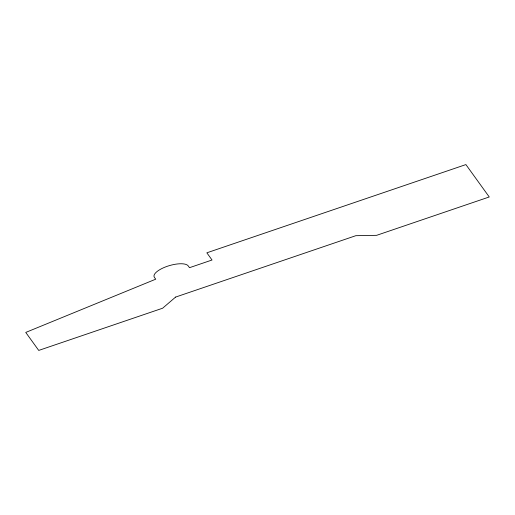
<?xml version="1.0" encoding="UTF-8"?>
<svg xmlns="http://www.w3.org/2000/svg" width="515" height="515" viewBox="0 0 515 515"><rect width="100%" height="100%" fill="white"/><g stroke="black" fill="none" stroke-linecap="round" stroke-linejoin="round"><path stroke-width="0.77" d="M175.621 297.071L162.618 308.221L38.728 350.419L25.75 332.426L155.717 279.194L154.423 277.392A17.967 6.322 -16.3 0 1 167.42 266.242A17.967 6.322 -16.3 0 1 188.207 265.888L189.507 267.684L212.032 260.011L206.843 252.814L465.895 164.581L489.25 196.968L376.62 235.329L355.833 235.69L175.621 297.071"/></g></svg>
